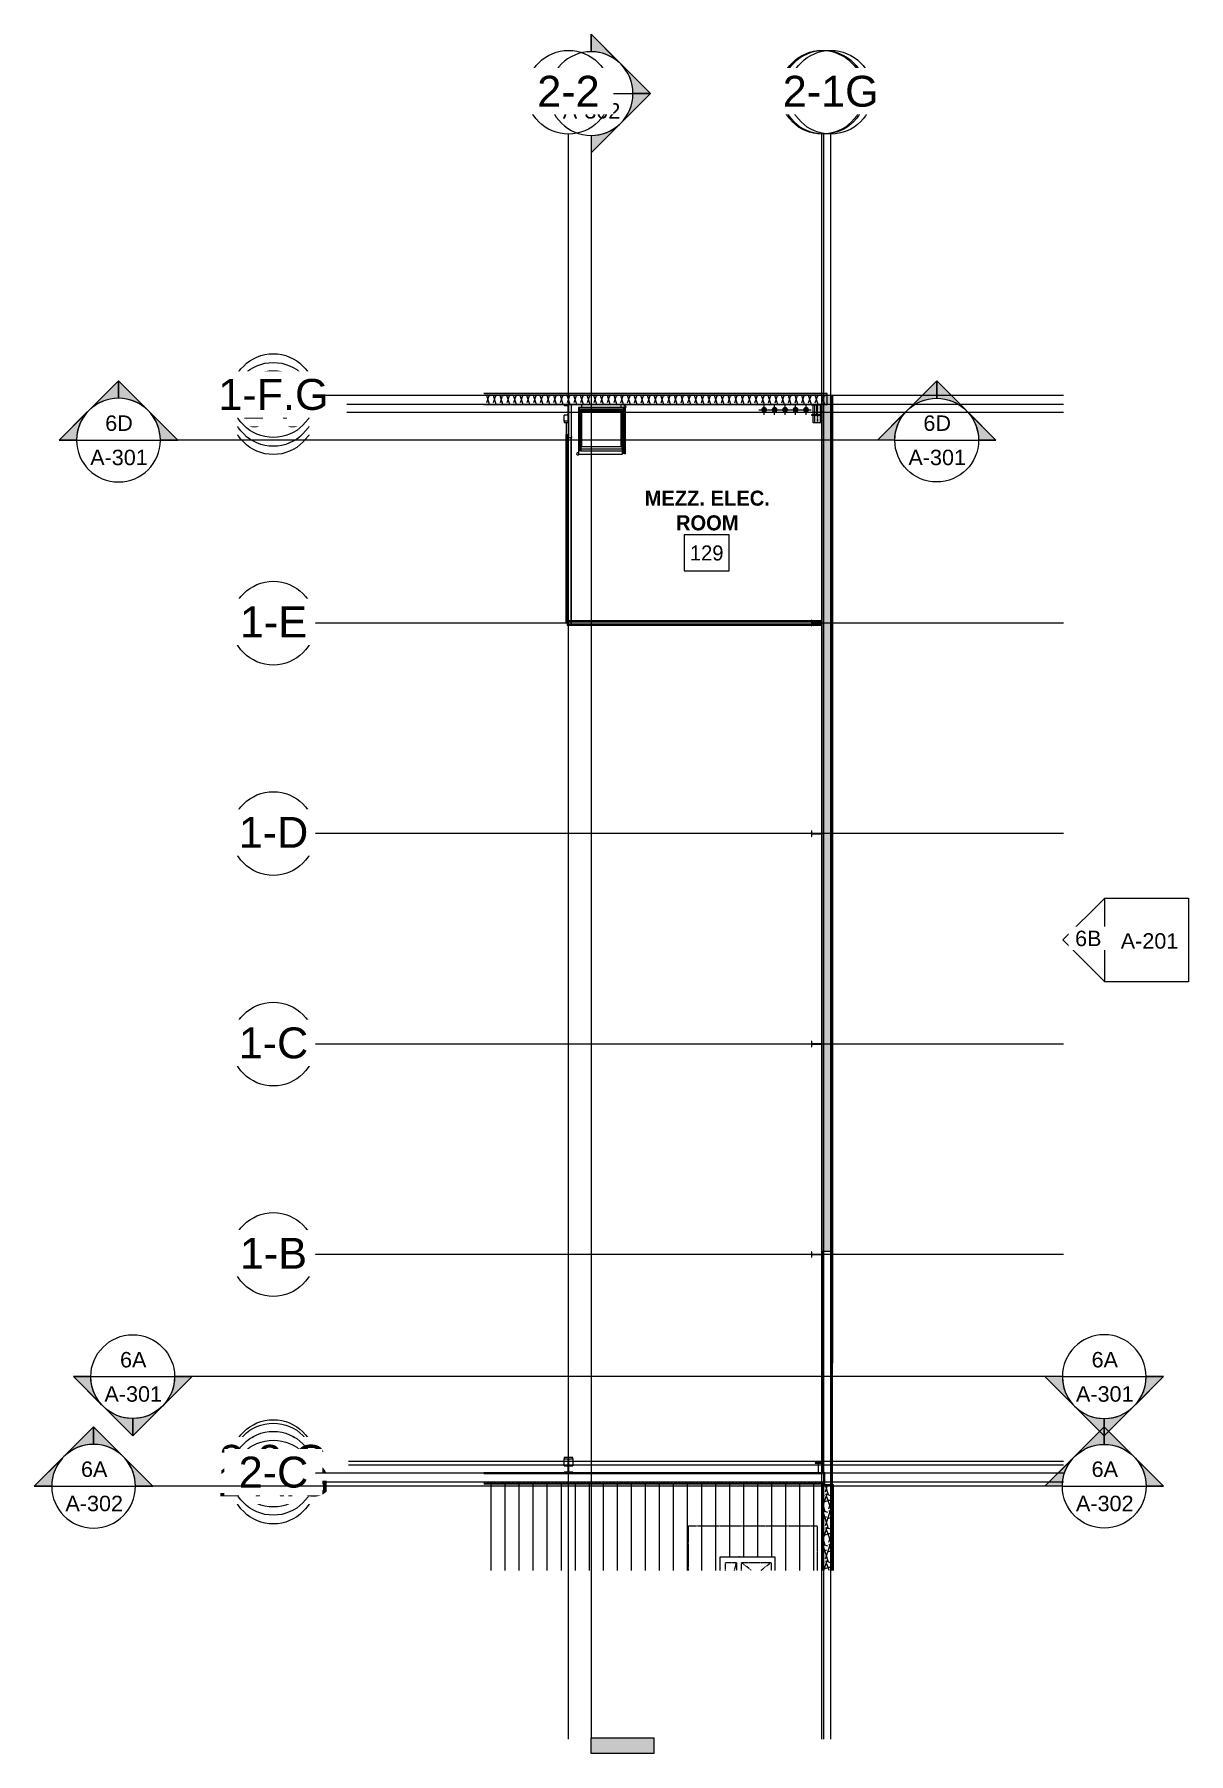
# Model space of a CAD drawing. Header units: inches. Extents: x 25369 to 33163, y -23509 to -20274.
# Drawn here: x 25369 to 26691, y -22681 to -20710 of the extents above; entities that cross this region are included whole.
import ezdxf

# ---------------------------------------------------------------- set-up
doc = ezdxf.new("R2010")
doc.units = ezdxf.units.IN
doc.header["$MEASUREMENT"] = 0
for name, pattern in [('Dash', [0.25, 0.125, -0.125]), ('Grid Line 1_2_', [0.875, 0.5, -0.125, 0.125, -0.125]), ('Hidden', [0.28125, 0.1875, -0.09375]), ('Hidden 1_8_', [0.1875, 0.125, -0.0625])]:
    doc.linetypes.add(name, pattern=pattern)
for name, color, linetype, lineweight in [('A-AREA', 32, 'Continuous', 70), ('A-AREA-IDEN', 2, 'Continuous', 9), ('A-GLAZ', 151, 'Continuous', 13), ('A-ROOF', 132, 'Continuous', 13), ('A-ROOF-PATT', 132, 'Continuous', 13), ('A-WALL', 113, 'Continuous', 13), ('A-WALL-PATT', 111, 'Continuous', 25), ('E-POWR-CNTR', 130, 'Continuous', 9), ('E-POWR-DROP', 130, 'Continuous', 9), ('G-ANNO-SYMB', 111, 'Continuous', 9), ('I-WALL', 2, 'Continuous', 13), ('M-EQPM', 50, 'Continuous', 13), ('M-EQPM-HDLN', 50, 'Dash', 9), ('S-BEAM', 12, 'Continuous', 13), ('S-COLS', 52, 'Continuous', 13), ('S-GRID', 1, 'Continuous', 9), ('S-GRID-IDEN', 1, 'Continuous', 9)]:
    doc.layers.add(name, color=color, linetype=linetype, lineweight=lineweight)
doc.styles.add('Arial', font='arial.ttf', dxfattribs={"height": 35.407186})
doc.styles.add('Arial_1', font='arial.ttf', dxfattribs={"height": 17.703593})
doc.styles.add('Century Gothic', font='GOTHIC.TTF', dxfattribs={"height": 17.245342})
doc.styles.add('Century Gothic_B', font='GOTHICB.TTF', dxfattribs={"height": 17.233438})
pattern_1 = [(0, (0, 0), (0, 24), []), (90, (0, 0), (-24, 1e-15), [])]
pattern_2 = [(161.57, (0.96, 0.96), (-7.6802237, -0.0009796), [0, -54.643, 6.067, 0]), (18.43, (-0.96, 0.96), (-7.6802237, 0.0009796), [0, -54.643, 6.067, 0]), (108.43, (0.96, 0.96), (3.8382953, -19.20136532), [18.211, -42.499]), (71.57, (-0.96, 0.96), (3.8382953, 19.20136532), [18.211, -42.499])]
pattern_3 = [(45, (0, 0), (-19.00703, 19.00703), []), (45, (0, 28.8), (-19.00703, 19.00703), [])]
pattern_4 = [(0, (0, 0), (61.44, 15.36), [2.534, -43.546, 2.534, -43.546, -245.76]), (0, (0, 0), (61.44, 15.36), [-92.16, 2.534, -89.626, 2.534, -43.546, -107.52]), (0, (0, 0), (61.44, 15.36), [-230.4, 2.534, -28.186, 2.534, -74.266]), (120, (23.04, 7.68), (-44.02215, 45.528601), [2.534, -43.546, 2.534, -43.546, -245.76]), (120, (23.04, 7.68), (-44.02215, 45.528601), [-92.16, 2.534, -89.626, 2.534, -43.546, -107.52]), (120, (23.04, 7.68), (-44.02215, 45.528601), [-230.4, 2.534, -28.186, 2.534, -74.266]), (240, (30.72, 38.4), (-17.41785, -60.888601), [2.534, -43.546, 2.534, -43.546, -245.76]), (240, (30.72, 38.4), (-17.41785, -60.888601), [-92.16, 2.534, -89.626, 2.534, -43.546, -107.52]), (240, (30.72, 38.4), (-17.41785, -60.888601), [-230.4, 2.534, -28.186, 2.534, -74.266])]
pattern_5 = [(225, (25980.89, -22360.053), (19.00703, -19.00703), []), (225, (25980.89, -22388.853), (19.00703, -19.00703), [])]

# ---------------------------------------------------------------- blocks, each defined once
blk = doc.blocks.new('Carrier_48TC_Standard_Efficiency_Gas_Heat_Electric_Cooling_Packaged_Rooftop_Unit_3_to_15_nominal_tons - 15 ton 48TC__16-873539-Mezzanine Floor Plan')
at = {"layer": 'M-EQPM', "color": 43, "linetype": 'Hidden', "lineweight": 9}
for p, q in [((42.6, 67.7), (93.9, 67.7)), ((93.9, 67.7), (93.9, -79.7)), ((93.9, -79.7), (42.6, -79.7))]:
    blk.add_line(p, q, dxfattribs=at)
at = {"layer": 'M-EQPM', "color": 43, "lineweight": 9}
for p, q in [((57.9, 31.7), (42.6, 31.7)), ((57.9, -31.7), (57.9, 31.7)), ((58.1, 27.3), (57.9, 27.3)), ((58.1, 27.3), (58.1, 15.4)), ((57.9, 15.4), (58.1, 15.4)), ((58.1, 10.3), (57.9, 10.3)), ((57.9, 9.3), (58.1, 9.3)), ((58.1, 6.7), (57.9, 6.7)), ((58.1, 9.3), (58.1, 10.3)), ((58.1, 10.3), (58.1, 9.3)), ((58.1, 6.7), (58.1, -25.1)), ((42.6, -31.7), (57.9, -31.7)), ((57.9, -25.1), (58.1, -25.1))]:
    blk.add_line(p, q, dxfattribs=at)
at = {"layer": 'M-EQPM-HDLN', "color": 43}
for p, q in [((42.6, 25.3), (51.7, 25.3)), ((51.7, 25.3), (51.7, 12.7)), ((42.6, 15.1), (51.7, 12.7)), ((51.7, 12.7), (42.6, 12.7)), ((42.6, -4.4), (51.7, 7.2)), ((42.6, 7.2), (51.7, 7.2)), ((51.7, 7.2), (51.7, -26.8)), ((42.6, -15.2), (51.7, -26.8)), ((51.7, -26.8), (42.6, -26.8))]:
    blk.add_line(p, q, dxfattribs=at)
blk = doc.blocks.new('W-Wide Flange - W18X40-1630767-Mezzanine Floor Plan')
at = {"layer": 'S-BEAM', "color": 43, "lineweight": 9}
for p, q in [((-108.1, -3), (-108.1, 0)), ((-108.1, -3), (108.1, -3)), ((108.1, -1.6), (108.1, -3))]:
    blk.add_line(p, q, dxfattribs=at)
at = {"layer": 'S-BEAM', "color": 43, "linetype": 'Hidden 1_8_', "lineweight": 9}
blk.add_line((-108.1, -0.2), (-107, -0.2), dxfattribs=at)
blk = doc.blocks.new('W-Wide Flange - W12X26-1530486-Mezzanine Floor Plan')
at = {"layer": 'S-BEAM', "color": 43, "lineweight": 9}
for p, q in [((-129.7, 3.2), (-118.1, 3.2)), ((-117.6, 3.2), (-109.1, 3.2)), ((-129.7, -3.2), (-118.1, -3.2)), ((-117.6, -3.2), (-109.1, -3.2))]:
    blk.add_line(p, q, dxfattribs=at)
at = {"layer": 'S-BEAM', "color": 43, "linetype": 'Hidden 1_8_', "lineweight": 9}
for p, q in [((-129.7, 0.1), (-118.1, 0.1)), ((-117.6, 0.1), (-109.1, 0.1)), ((-129.6, -0.1), (-118.2, -0.1)), ((-117.6, -0.1), (-109.1, -0.1))]:
    blk.add_line(p, q, dxfattribs=at)
blk = doc.blocks.new('columns and girder2 - one-1334686-Mezzanine Floor Plan')
at = {"layer": 'S-BEAM', "lineweight": 9}
h = blk.add_hatch(dxfattribs=at)
h.set_pattern_fill('FP_7', color=253, style=0, pattern_type=2)
h.set_pattern_definition(pattern_5)
h.paths.add_polyline_path([(0, -1.3), (-5, -1.3), (-5, -2), (5, -2), (5, -1.3)], flags=0)
h.paths.add_polyline_path([(-5, -17), (-5, -18.5), (5, -18.5), (5, -17)], flags=0)
h.paths.add_polyline_path([(5, -1204.9), (0, -1204.9), (0, -1206.4), (5, -1206.4), (5, -1205.8)], flags=0)
h.paths.add_polyline_path([(5, -1224.3), (0, -1224.3), (0, -1225.8), (5, -1225.8)], flags=0)
h = blk.add_hatch(dxfattribs=at)
h.set_pattern_fill('FP_7', color=253, style=0, pattern_type=2)
h.set_pattern_definition(pattern_5)
h.paths.add_polyline_path([(0.6, -2), (-0.6, -2), (-0.6, -17), (0.6, -17)], flags=0)
h.paths.add_polyline_path([(0.6, -1206.4), (0, -1206.4), (0, -1224.3), (0.6, -1224.3), (0.6, -1218.3)], flags=0)
at = {"layer": 'S-BEAM', "color": 7}
for p, q in [((-5, -1.3), (-5, -2)), ((-5, -2), (5, -2)), ((5, -17), (-5, -17)), ((-5, -17), (-5, -18.5)), ((-5, -18.5), (5, -18.5)), ((0.6, -2), (-0.6, -2)), ((-0.6, -2), (-0.6, -17)), ((-0.6, -17), (0.6, -17)), ((0.6, -17), (0.6, -2)), ((5, -2), (5, -1.3)), ((5, -18.5), (5, -17)), ((5, -1204.9), (0, -1204.9)), ((0.6, -1206.4), (0, -1206.4)), ((0, -1206.4), (5, -1206.4)), ((0.6, -1224.3), (0.6, -1206.4)), ((5, -1206.4), (5, -1204.9)), ((0, -1224.3), (0.6, -1224.3)), ((5, -1224.3), (0, -1224.3)), ((5, -1225.8), (5, -1224.3))]:
    blk.add_line(p, q, dxfattribs=at)
at = {"layer": 'S-BEAM', "color": 43, "lineweight": 9}
for p, q in [((-5, -17), (-5, -9.2)), ((-0.6, -9.2), (-5, -9.2)), ((5, -9.2), (0.6, -9.2)), ((5, -9.2), (5, -17)), ((0.6, -1213.3), (5, -1213.3)), ((5, -1206.4), (5, -1213.3))]:
    blk.add_line(p, q, dxfattribs=at)
blk = doc.blocks.new('L-Angle - L2X2X3_16-1732175-Mezzanine Floor Plan')
at = {"layer": 'S-BEAM', "color": 43, "linetype": 'Hidden 1_8_', "lineweight": 9}
blk.add_line((1347.7, 0.4), (1736.5, 0.4), dxfattribs=at)
at = {"layer": 'S-BEAM', "color": 43, "lineweight": 9}
for p in [(1736.5, 0.6), (1347.7, -1.4)]:
    blk.add_line(p, (1736.5, -1.4), dxfattribs=at)
blk = doc.blocks.new('Girt_Z - 10_D-1732176-Mezzanine Floor Plan')
at = {"layer": 'S-BEAM', "color": 43, "lineweight": 9}
for p, q in [((26271.4, -22359.6), (25884.1, -22359.6)), ((26272.9, -22360.1), (25884.1, -22360.1)), ((26272.9, -22360.2), (25884.1, -22360.2)), ((26272.9, -22359.6), (26272, -22359.6)), ((26272.9, -22359.6), (26272.9, -22360.1)), ((26272.9, -22360.1), (26272.9, -22360.2))]:
    blk.add_line(p, q, dxfattribs=at)
blk = doc.blocks.new('Girt_Z - 10_D-1223975-Mezzanine Floor Plan')
at = {"layer": 'S-BEAM', "color": 43, "lineweight": 9}
for p, q in [((26271.4, -22104.8), (26272, -22104.8)), ((26271.4, -22104.8), (26271.4, -22359.6)), ((26272, -22104.8), (26272, -22104.8)), ((26272, -22104.8), (26281.2, -22104.8)), ((26272, -22104.8), (26272, -22359.6)), ((26272, -22104.8), (26272, -22359.6)), ((26281.2, -22104.8), (26281.4, -22104.8)), ((26281.4, -22359.6), (26281.4, -22104.8)), ((26272, -22359.6), (26271.4, -22359.6)), ((26272, -22359.6), (26272, -22359.6)), ((26281.2, -22359.6), (26274.6, -22359.6)), ((26281.4, -22359.6), (26281.2, -22359.6))]:
    blk.add_line(p, q, dxfattribs=at)
blk = doc.blocks.new('RoofHatch_RHSR-FB_1_10228_SafetyRailSource - RoofHatch_RHSR-FB_1_10228_SafetyRailSource-1630512-Mezzanine Floor Plan')
at = {"layer": 'A-GLAZ', "color": 43, "lineweight": 9}
for p, q in [((-40.5, 17.4), (-34.1, 17.4)), ((-40.5, -32.4), (-40.5, 17.4)), ((-38.8, 17.4), (-39.2, 17.8)), ((-39.2, 17.8), (-39.2, 17.4)), ((13.2, 17.8), (-39.2, 17.8)), ((-37, -32.4), (-37, 15.6)), ((-37, 15.6), (11, 15.6)), ((10, 16.6), (-36, 16.6)), ((-36, 16.6), (-36, 14.6)), ((-36, 14.6), (10, 14.6)), ((12.9, 17.4), (-32, 17.4)), ((12.4, 16.9), (-32, 16.9)), ((10, 14.6), (-32, 14.6)), ((-32, 13.8), (9.3, 13.8)), ((9.3, 13.8), (9.3, -30.7)), ((10, 14.6), (10, 16.6)), ((10, -31.4), (10, 14.6)), ((11, 15.6), (11, -32.4)), ((12.9, 17.4), (12.4, 16.9)), ((12.4, -33.8), (12.4, 16.9)), ((13.2, 17.8), (12.9, 17.4)), ((12.9, -34.3), (12.9, 17.4)), ((13.2, -34.6), (13.2, 17.8)), ((-34.1, -32.4), (-40.5, -32.4)), ((-39.9, -35.3), (-40, -35.3)), ((-40, -35.3), (-40, -35.8)), ((-40, -35.8), (-39.9, -35.8)), ((-39.9, -35.8), (-39.9, -35.3)), ((-39.9, -35.3), (13.9, -35.3)), ((13.9, -35.8), (-39.9, -35.8)), ((-39.2, -32.4), (-39.2, -34.6)), ((-38.8, -34.3), (-39.2, -34.6)), ((-39.2, -34.6), (13.2, -34.6)), ((-38.8, -32.4), (-38.8, -34.3)), ((-38.3, -33.8), (-38.8, -34.3)), ((-38.8, -34.3), (12.9, -34.3)), ((-38.3, -32.4), (-38.3, -33.8)), ((-38.3, -33.8), (12.4, -33.8)), ((11, -32.4), (-37, -32.4)), ((9.3, -30.7), (-32, -30.7)), ((-32, -31.4), (10, -31.4)), ((12.4, -33.8), (12.9, -34.3)), ((12.9, -34.3), (13.2, -34.6)), ((13.9, -35.3), (13.9, -35.8)), ((14, -35.3), (13.9, -35.3)), ((13.9, -35.8), (14, -35.8)), ((14, -35.8), (14, -35.3))]:
    blk.add_line(p, q, dxfattribs=at)
at = {"layer": 'A-GLAZ', "color": 7}
for p, q in [((-32, 17.4), (-34.1, 17.4)), ((-34.1, 17.4), (-34.1, -32.4)), ((-32, -32.4), (-32, 17.4)), ((-34.1, -32.4), (-32, -32.4))]:
    blk.add_line(p, q, dxfattribs=at)
for centre, start, end in [((-40, 18.7), 360, 180), ((-40, 18.7), 180, 360), ((14.1, -35.5), 360, 166.5752), ((14.1, -35.5), 191.0739, 360)]:
    blk.add_arc(centre, 1.25, start, end, dxfattribs=at)
blk = doc.blocks.new('Grid - Grid Head - Circle-14747-Mezzanine Floor Plan')
at = {"layer": 'S-GRID-IDEN'}
blk.add_circle((0, 0), 0.25, dxfattribs=at)
blk = doc.blocks.new('Section - 3_32_ x 3_8_-18514-Mezzanine Floor Plan')
at = {"layer": 'G-ANNO-SYMB'}
blk.add_hatch(color=256, dxfattribs=at).paths.add_polyline_path([(0, 0.375), (0, 0), (-0.09375, 0), (-0.09375, 0.375)], flags=0)
for p, q in [((0, 0.375), (-0.09375, 0.375)), ((-0.09375, 0.375), (-0.09375, 0)), ((0, 0), (0, 0.375)), ((-0.09375, 0), (0, 0))]:
    blk.add_line(p, q, dxfattribs=at)
blk = doc.blocks.new('Section - Section Head - Filled-1526-Mezzanine Floor Plan')
at = {"layer": 'G-ANNO-SYMB'}
h = blk.add_hatch(color=256, dxfattribs=at)
edge = h.paths.add_edge_path(flags=0)
edge.add_line((-0.427, 0.177), (-0.25, 0.354))
edge.add_line((-0.25, 0.354), (-0.25, 0.25))
edge.add_arc((-0.25, 0), 0.25, 90, 135)
h = blk.add_hatch(color=256, dxfattribs=at)
edge = h.paths.add_edge_path(flags=0)
edge.add_arc((-0.25, 0), 0.25, 45, 90)
edge.add_line((-0.25, 0.25), (-0.25, 0.354))
edge.add_line((-0.25, 0.354), (-0.073, 0.177))
h = blk.add_hatch(color=256, dxfattribs=at)
edge = h.paths.add_edge_path(flags=0)
edge.add_arc((-0.25, 0), 0.25, 137.9216, 180)
edge.add_line((-0.5, 0), (-0.604, 0))
edge.add_line((-0.604, 0), (-0.436, 0.168))
h = blk.add_hatch(color=256, dxfattribs=at)
edge = h.paths.add_edge_path(flags=0)
edge.add_line((-0.064, 0.168), (0.104, 0))
edge.add_line((0.104, 0), (0, 0))
edge.add_arc((-0.25, 0), 0.25, 0, 42.0784)
for p, q in [((-0.25, 0.354), (-0.604, 0)), ((-0.25, 0.354), (-0.427, 0.177)), ((-0.25, 0.354), (0.104, 0)), ((-0.25, 0.25), (-0.25, 0.354)), ((-0.073, 0.177), (-0.25, 0.354)), ((-0.25, 0.354), (-0.25, 0.25)), ((-0.436, 0.168), (-0.604, 0)), ((0.104, 0), (-0.064, 0.168)), ((-0.604, 0), (-0.5, 0)), ((0, 0), (0.104, 0)), ((-0.5, 0), (-0.604, 0)), ((0, 0), (0.104, 0))]:
    blk.add_line(p, q, dxfattribs=at)
for start, end in [(360, 180), (90, 135), (45, 90), (137.9216, 180), (0, 42.0784), (180, 360)]:
    blk.add_arc((-0.25, 0), 0.25, start, end, dxfattribs=at)
blk = doc.blocks.new('Elevation - Detail Number-93309-Mezzanine Floor Plan')
at = {"layer": 'G-ANNO-SYMB'}
for p, q in [((-0.25, -0.25), (-0.25, 0.25)), ((-0.25, 0.25), (0.25, 0.25)), ((0.25, 0.25), (0.25, -0.25)), ((0.25, -0.25), (-0.25, -0.25))]:
    blk.add_line(p, q, dxfattribs=at)
blk = doc.blocks.new('Elevation - Detail Number-93036-Mezzanine Floor Plan')
at = {"layer": 'G-ANNO-SYMB'}
for p, q in [((0, 0.25), (-0.25, 0)), ((0.25, 0), (0, 0.25)), ((-0.25, 0), (0.25, 0))]:
    blk.add_line(p, q, dxfattribs=at)

msp = doc.modelspace()

# ---------------------------------------------------------------- hatches: boundary and pattern name
at = {"layer": 'A-ROOF-PATT', "lineweight": 9}
h = msp.add_hatch(dxfattribs=at)
h.set_pattern_fill('FP_1', color=43, style=0, pattern_type=2)
h.set_pattern_definition([(90, (0.298, -40.069), (-16.082, 1e-15), [])])
h.paths.add_polyline_path([(26119.5, -22470.9), (26154.5, -22470.9), (26154.5, -22455.6), (26158.9, -22455.6), (26158.9, -22455.4), (26170.8, -22455.4), (26170.8, -22455.6), (26179.5, -22455.6), (26179.5, -22455.4), (26211.3, -22455.4), (26211.3, -22455.6), (26217.9, -22455.6), (26217.9, -22470.9), (26271.9, -22470.9), (26271.9, -22372.9), (26272.6, -22372.9), (26272.6, -22371.8), (25884.1, -22371.8), (25884.1, -22470.9)], flags=0)
at = {"layer": 'A-WALL-PATT', "lineweight": 9}
h = msp.add_hatch(dxfattribs=at)
h.set_pattern_fill('FP_2', color=253, style=0, pattern_type=2)
h.set_pattern_definition(pattern_1)
h.paths.add_polyline_path([(26119.5, -21124.3), (26277.3, -21124.3), (26277.3, -21123.3), (25884.1, -21123.3), (25884.1, -21124.3), (26060.6, -21124.3)], flags=0)
h = msp.add_hatch(dxfattribs=at)
h.set_pattern_fill('FP_4', color=253, style=0, pattern_type=2)
h.set_pattern_definition(pattern_2)
h.paths.add_polyline_path([(26178.3, -21134.3), (26277.3, -21134.3), (26277.3, -21124.3), (25884.1, -21124.3), (25884.1, -21134.3), (26119.5, -21134.3)], flags=0)
h = msp.add_hatch(dxfattribs=at)
h.set_pattern_fill('FP_4', color=253, style=0, pattern_type=2)
h.set_pattern_definition(pattern_2)
h.paths.add_polyline_path([(26281.3, -22104.8), (26281.4, -22104.8), (26281.4, -21124.3), (26271.4, -21124.3), (26271.4, -22104.8), (26281.2, -22104.8)], flags=0)
h = msp.add_hatch(dxfattribs=at)
h.set_pattern_fill('FP_2', color=253, style=0, pattern_type=2)
h.set_pattern_definition(pattern_1)
h.paths.add_polyline_path([(26281.4, -22233.4), (26282.4, -22233.4), (26282.4, -21124.3), (26281.4, -21124.3), (26281.4, -22107.7)], flags=0)
h = msp.add_hatch(dxfattribs=at)
h.set_pattern_fill('FP_6', color=253, style=0, pattern_type=2)
h.set_pattern_definition(pattern_4)
h.paths.add_polyline_path([(25979.3, -21386.6), (25980, -21386.6), (25980, -21172.7), (25979.3, -21172.7), (25979.3, -21381.2)], flags=0)
h = msp.add_hatch(dxfattribs=at)
h.set_pattern_fill('FP_6', color=253, style=0, pattern_type=2)
h.set_pattern_definition(pattern_4)
h.paths.add_polyline_path([(25984.2, -21386.6), (25984.2, -21172.7), (25983.6, -21172.7), (25983.6, -21386.6)], flags=0)
h = msp.add_hatch(dxfattribs=at)
h.set_pattern_fill('FP_6', color=253, style=0, pattern_type=2)
h.set_pattern_definition(pattern_4)
h.paths.add_polyline_path([(26271.4, -21387.5), (26271.4, -21386.9), (25979.3, -21386.9), (25979.3, -21387.5), (26266.6, -21387.5)], flags=0)
h = msp.add_hatch(dxfattribs=at)
h.set_pattern_fill('FP_4', color=253, style=0, pattern_type=2)
h.set_pattern_definition(pattern_2)
h.paths.add_polyline_path([(26273.4, -22470.9), (26281.4, -22470.9), (26281.4, -22374.4), (26273.4, -22374.4), (26273.4, -22380.1)], flags=0)
h = msp.add_hatch(dxfattribs=at)
h.set_pattern_fill('FP_3', color=253, style=0, pattern_type=2)
h.set_pattern_definition([(0, (0, 0), (30.72, 7.68), [2.534, -20.506, 2.534, -20.506, -122.88]), (0, (0, 0), (30.72, 7.68), [-46.08, 2.534, -43.546, 2.534, -20.506, -53.76]), (0, (0, 0), (30.72, 7.68), [-115.2, 2.534, -12.826, 2.534, -35.866]), (120, (11.52, 3.84), (-22.0110751, 22.7643004), [2.534, -20.506, 2.534, -20.506, -122.88]), (120, (11.52, 3.84), (-22.0110751, 22.7643004), [-46.08, 2.534, -43.546, 2.534, -20.506, -53.76]), (120, (11.52, 3.84), (-22.0110751, 22.7643004), [-115.2, 2.534, -12.826, 2.534, -35.866]), (240, (15.36, 19.2), (-8.7089249, -30.4443004), [2.534, -20.506, 2.534, -20.506, -122.88]), (240, (15.36, 19.2), (-8.7089249, -30.4443004), [-46.08, 2.534, -43.546, 2.534, -20.506, -53.76]), (240, (15.36, 19.2), (-8.7089249, -30.4443004), [-115.2, 2.534, -12.826, 2.534, -35.866])])
h.paths.add_polyline_path([(26281.9, -22470.9), (26281.9, -22374.4), (26281.4, -22374.4), (26281.4, -22470.9)], flags=0)
h = msp.add_hatch(dxfattribs=at)
h.set_pattern_fill('FP_2', color=253, style=0, pattern_type=2)
h.set_pattern_definition(pattern_1)
h.paths.add_polyline_path([(26282.9, -22470.9), (26282.9, -22374.4), (26281.9, -22374.4), (26281.9, -22470.9)], flags=0)
at = {"layer": 'E-POWR-DROP', "lineweight": 13}
for points in [[(26205.1, -21143.8), (26206, -21143.7), (26206.8, -21143.3), (26207.5, -21142.8), (26208, -21142.1), (26208.3, -21141.3), (26208.4, -21140.5), (26208.3, -21139.6), (26208, -21138.8), (26207.5, -21138.1), (26206.8, -21137.6), (26206, -21137.3), (26205.1, -21137.2), (26204.3, -21137.3), (26203.5, -21137.6), (26202.8, -21138.1), (26202.2, -21138.8), (26201.9, -21139.6), (26201.8, -21140.5), (26201.9, -21141.3), (26202.2, -21142.1), (26202.8, -21142.8), (26203.5, -21143.3), (26204.3, -21143.7)], [(26217.1, -21143.8), (26218, -21143.7), (26218.8, -21143.3), (26219.5, -21142.8), (26220, -21142.1), (26220.3, -21141.3), (26220.4, -21140.5), (26220.3, -21139.6), (26220, -21138.8), (26219.5, -21138.1), (26218.8, -21137.6), (26218, -21137.3), (26217.1, -21137.2), (26216.3, -21137.3), (26215.5, -21137.6), (26214.8, -21138.1), (26214.2, -21138.8), (26213.9, -21139.6), (26213.8, -21140.5), (26213.9, -21141.3), (26214.2, -21142.1), (26214.8, -21142.8), (26215.5, -21143.3), (26216.3, -21143.7)], [(26229.1, -21143.8), (26230, -21143.7), (26230.8, -21143.3), (26231.5, -21142.8), (26232, -21142.1), (26232.3, -21141.3), (26232.4, -21140.5), (26232.3, -21139.6), (26232, -21138.8), (26231.5, -21138.1), (26230.8, -21137.6), (26230, -21137.3), (26229.1, -21137.2), (26228.3, -21137.3), (26227.5, -21137.6), (26226.8, -21138.1), (26226.2, -21138.8), (26225.9, -21139.6), (26225.8, -21140.5), (26225.9, -21141.3), (26226.2, -21142.1), (26226.8, -21142.8), (26227.5, -21143.3), (26228.3, -21143.7)], [(26241.1, -21143.8), (26242, -21143.7), (26242.8, -21143.3), (26243.5, -21142.8), (26244, -21142.1), (26244.3, -21141.3), (26244.4, -21140.5), (26244.3, -21139.6), (26244, -21138.8), (26243.5, -21138.1), (26242.8, -21137.6), (26242, -21137.3), (26241.1, -21137.2), (26240.3, -21137.3), (26239.5, -21137.6), (26238.8, -21138.1), (26238.2, -21138.8), (26237.9, -21139.6), (26237.8, -21140.5), (26237.9, -21141.3), (26238.2, -21142.1), (26238.8, -21142.8), (26239.5, -21143.3), (26240.3, -21143.7)], [(26253.1, -21143.8), (26254, -21143.7), (26254.8, -21143.3), (26255.5, -21142.8), (26256, -21142.1), (26256.3, -21141.3), (26256.4, -21140.5), (26256.3, -21139.6), (26256, -21138.8), (26255.5, -21138.1), (26254.8, -21137.6), (26254, -21137.3), (26253.1, -21137.2), (26252.3, -21137.3), (26251.5, -21137.6), (26250.8, -21138.1), (26250.2, -21138.8), (26249.9, -21139.6), (26249.8, -21140.5), (26249.9, -21141.3), (26250.2, -21142.1), (26250.8, -21142.8), (26251.5, -21143.3), (26252.3, -21143.7)]]:
    msp.add_hatch(color=8, dxfattribs=at).paths.add_polyline_path(points, flags=0)
at = {"layer": 'S-COLS', "lineweight": 9}
h = msp.add_hatch(dxfattribs=at)
h.set_pattern_fill('FP_5', color=253, style=0, pattern_type=2)
h.set_pattern_definition(pattern_3)
h.paths.add_polyline_path([(26271.4, -21146.8), (26271.4, -21146.4), (26266.2, -21146.4), (26265.7, -21146.2), (26265.5, -21145.7), (26265.5, -21135.4), (26265.7, -21134.9), (26266.2, -21134.7), (26271.4, -21134.7), (26271.4, -21134.3), (26259.4, -21134.3), (26259.4, -21134.7), (26264.6, -21134.7), (26265, -21134.9), (26265.2, -21135.4), (26265.2, -21145.7), (26265, -21146.2), (26264.6, -21146.4), (26259.4, -21146.4), (26259.4, -21146.8), (26266.6, -21146.8)], flags=0)
h = msp.add_hatch(dxfattribs=at)
h.set_pattern_fill('FP_5', color=253, style=0, pattern_type=2)
h.set_pattern_definition(pattern_3)
h.paths.add_polyline_path([(26271, -21629.5), (26271.4, -21629.5), (26271.4, -21623.1), (26271, -21623.1), (26271, -21625.5), (26270.8, -21626), (26270.3, -21626.2), (26260.3, -21626.2), (26259.8, -21626), (26259.6, -21625.5), (26259.6, -21623.1), (26259.2, -21623.1), (26259.2, -21629.5), (26259.6, -21629.5), (26259.6, -21627.1), (26259.8, -21626.6), (26260.3, -21626.4), (26270.3, -21626.4), (26270.8, -21626.6), (26271, -21627.1)], flags=0)
h = msp.add_hatch(dxfattribs=at)
h.set_pattern_fill('FP_5', color=253, style=0, pattern_type=2)
h.set_pattern_definition(pattern_3)
h.paths.add_polyline_path([(26259.2, -21870.8), (26259.6, -21870.8), (26259.6, -21868.4), (26259.8, -21867.9), (26260.3, -21867.7), (26270.3, -21867.7), (26270.8, -21867.9), (26271, -21868.4), (26271, -21870.8), (26271.4, -21870.8), (26271.4, -21864.3), (26271, -21864.3), (26271, -21866.8), (26270.8, -21867.2), (26270.3, -21867.4), (26260.3, -21867.4), (26259.8, -21867.2), (26259.6, -21866.8), (26259.6, -21864.3), (26259.2, -21864.3)], flags=0)
h = msp.add_hatch(dxfattribs=at)
h.set_pattern_fill('FP_5', color=253, style=0, pattern_type=2)
h.set_pattern_definition(pattern_3)
h.paths.add_polyline_path([(26267.2, -22358.8), (26267.7, -22358.8), (26267.5, -22358.4), (26267.5, -22348.7), (26267.7, -22348.2), (26268.2, -22348), (26271.4, -22348), (26271.4, -22347.6), (26263.4, -22347.6), (26263.4, -22348), (26266.6, -22348), (26267, -22348.2), (26267.2, -22348.7), (26267.2, -22358.4), (26267.1, -22358.8)], flags=0)

# ---------------------------------------------------------------- linework, layer by layer
at = {"layer": 'A-AREA', "color": 43, "lineweight": 9}
msp.add_line((25984.5, -21175.9), (25984.5, -21134.3), dxfattribs=at)
at = {"layer": 'A-AREA-IDEN', "flags": 128}
msp.add_lwpolyline([(26113.6, -21283.8), (26113.6, -21325), (26165, -21325), (26165, -21283.8)], close=True, dxfattribs=at)
at = {"layer": 'A-ROOF', "color": 43, "lineweight": 9}
for p, q in [((25980.9, -21134.3), (25980.9, -21171.2)), ((25996.4, -21137.9), (25996.4, -21134.3)), ((26040.9, -21134.3), (26040.9, -21137.9)), ((26261.4, -21146.4), (26261.4, -21134.7)), ((26261.4, -21155.3), (26261.4, -21146.8)), ((26271.4, -21155.3), (26261.4, -21155.3)), ((26272.6, -22372.9), (26272.6, -22371.8))]:
    msp.add_line(p, q, dxfattribs=at)
at = {"layer": 'A-WALL', "color": 7}
for p, q in [((26277.3, -21121.8), (25884.1, -21121.8)), ((25884.1, -21123.3), (26277.3, -21123.3)), ((26283.9, -21124.3), (25884.1, -21124.3)), ((26271.4, -21124.3), (26271.4, -22104.8)), ((26277.3, -21134.3), (26277.3, -21121.8)), ((26281.4, -22104.8), (26281.4, -21124.3)), ((26282.4, -22233.4), (26282.4, -21124.3)), ((26283.9, -22233.4), (26283.9, -21124.3)), ((25884.1, -21134.3), (26277.3, -21134.3)), ((25980, -21172.7), (25980, -21386.6)), ((25983.6, -21172.7), (25983.6, -21386.6)), ((26271.4, -21383.2), (25979.3, -21383.2)), ((26271.4, -21386.9), (25979.3, -21386.9)), ((26281.4, -22233.4), (26283.9, -22233.4)), ((26281.9, -22233.7), (26281.9, -22372.2)), ((26283.5, -22233.7), (26281.9, -22233.7)), ((26283.5, -22372.2), (26283.5, -22233.7)), ((26271.9, -22372.9), (26271.9, -22470.9)), ((26284.7, -22372.9), (26271.9, -22372.9)), ((26273.4, -22470.9), (26273.4, -22374.4)), ((26284.4, -22374.4), (26273.4, -22374.4)), ((26281.4, -22470.9), (26281.4, -22374.4)), ((26281.9, -22372.2), (26283.5, -22372.2)), ((26281.9, -22470.9), (26281.9, -22374.4)), ((26282.9, -22470.9), (26282.9, -22374.4)), ((26284.4, -22470.9), (26284.4, -22372.9)), ((26284.7, -22470.9), (26284.7, -22372.9))]:
    msp.add_line(p, q, dxfattribs=at)
at = {"layer": 'A-WALL', "color": 43, "lineweight": 9}
for p, q in [((25884.1, -22358.8), (26271.4, -22358.8)), ((26272, -22358.8), (26274.6, -22358.8)), ((26274.6, -22371.8), (26274.6, -22358.8)), ((26274.6, -22369.6), (25884.1, -22369.6)), ((26274.6, -22371.8), (25884.1, -22371.8)), ((26272.9, -22370.3), (26274.6, -22370.3))]:
    msp.add_line(p, q, dxfattribs=at)
at = {"layer": 'E-POWR-CNTR', "color": 43}
for p, q in [((26199.1, -21140.5), (26211.1, -21140.5)), ((26205.1, -21146.5), (26205.1, -21134.5)), ((26211.1, -21140.5), (26223.1, -21140.5)), ((26217.1, -21146.5), (26217.1, -21134.5)), ((26223.1, -21140.5), (26235.1, -21140.5)), ((26229.1, -21146.5), (26229.1, -21134.5)), ((26235.1, -21140.5), (26247.1, -21140.5)), ((26241.1, -21146.5), (26241.1, -21134.5)), ((26247.1, -21140.5), (26259.1, -21140.5)), ((26253.1, -21146.5), (26253.1, -21134.5))]:
    msp.add_line(p, q, dxfattribs=at)
at = {"layer": 'G-ANNO-SYMB'}
for p, q in [((26006.8, -20826.1), (26006.8, -22662.9)), ((25417.3, -21175.3), (25513.3, -21175.3)), ((26354.8, -21175.3), (26450.8, -21175.3)), ((25433.6, -22248.8), (25529.6, -22248.8)), ((26546.8, -22248.8), (25529.6, -22248.8)), ((26546.8, -22248.8), (26642.8, -22248.8)), ((25388.8, -22374.4), (25484.8, -22374.4)), ((26546.8, -22374.4), (26642.8, -22374.4))]:
    msp.add_line(p, q, dxfattribs=at)
at = {"layer": 'I-WALL', "color": 43, "lineweight": 9}
for p, q in [((25978.5, -21168.9), (25978.5, -21155.2)), ((25978.5, -21384.9), (25978.5, -21170)), ((25980.9, -21170), (25978.5, -21170)), ((25979.3, -21172.7), (25979.3, -21170)), ((25984.2, -21171.2), (25984.2, -21172.7)), ((25979.3, -21384.9), (25978.5, -21384.9))]:
    msp.add_line(p, q, dxfattribs=at)
at = {"layer": 'I-WALL', "color": 7}
for p, q in [((25984.2, -21172.7), (25979.3, -21172.7)), ((25979.3, -21172.7), (25979.3, -21387.5)), ((25984.2, -21386.6), (25984.2, -21172.7)), ((26271.4, -21382.6), (25979.3, -21382.6)), ((25979.3, -21386.6), (25984.2, -21386.6)), ((25979.3, -21387.5), (26271.4, -21387.5))]:
    msp.add_line(p, q, dxfattribs=at)
at = {"layer": 'S-COLS', "color": 7}
for p, q in [((26271.4, -21134.3), (26259.4, -21134.3)), ((26259.4, -21134.3), (26259.4, -21134.7)), ((26259.4, -21134.7), (26264.6, -21134.7)), ((26265.2, -21135.4), (26265.2, -21145.7)), ((26265.5, -21145.7), (26265.5, -21135.4)), ((26266.2, -21134.7), (26271.4, -21134.7)), ((26271.4, -21134.7), (26271.4, -21134.3)), ((26264.6, -21146.4), (26259.4, -21146.4)), ((26259.4, -21146.4), (26259.4, -21146.8)), ((26259.4, -21146.8), (26271.4, -21146.8)), ((26271.4, -21146.4), (26266.2, -21146.4)), ((26271.4, -21146.8), (26271.4, -21146.4)), ((26259.6, -21381.8), (26259.2, -21381.8)), ((26259.2, -21381.8), (26259.2, -21388.3)), ((26259.2, -21388.3), (26259.6, -21388.3)), ((26259.6, -21384.3), (26259.6, -21381.8)), ((26259.6, -21388.3), (26259.6, -21385.9)), ((26270.3, -21384.9), (26260.3, -21384.9)), ((26260.3, -21385.2), (26270.3, -21385.2)), ((26271.4, -21381.8), (26271, -21381.8)), ((26271, -21381.8), (26271, -21384.3)), ((26271, -21385.9), (26271, -21388.3)), ((26271, -21388.3), (26271.4, -21388.3)), ((26271.4, -21388.3), (26271.4, -21381.8)), ((26259.6, -21623.1), (26259.2, -21623.1)), ((26259.2, -21623.1), (26259.2, -21629.5)), ((26259.2, -21629.5), (26259.6, -21629.5)), ((26259.6, -21625.5), (26259.6, -21623.1)), ((26259.6, -21629.5), (26259.6, -21627.1)), ((26270.3, -21626.2), (26260.3, -21626.2)), ((26260.3, -21626.4), (26270.3, -21626.4)), ((26271.4, -21623.1), (26271, -21623.1)), ((26271, -21623.1), (26271, -21625.5)), ((26271, -21627.1), (26271, -21629.5)), ((26271, -21629.5), (26271.4, -21629.5)), ((26271.4, -21629.5), (26271.4, -21623.1)), ((26259.6, -21864.3), (26259.2, -21864.3)), ((26259.2, -21864.3), (26259.2, -21870.8)), ((26259.2, -21870.8), (26259.6, -21870.8)), ((26259.6, -21866.8), (26259.6, -21864.3)), ((26259.6, -21870.8), (26259.6, -21868.4)), ((26270.3, -21867.4), (26260.3, -21867.4)), ((26260.3, -21867.7), (26270.3, -21867.7)), ((26271.4, -21864.3), (26271, -21864.3)), ((26271, -21864.3), (26271, -21866.8)), ((26271, -21868.4), (26271, -21870.8)), ((26271, -21870.8), (26271.4, -21870.8)), ((26271.4, -21870.8), (26271.4, -21864.3)), ((26259.6, -22105.6), (26259.2, -22105.6)), ((26259.2, -22105.6), (26259.2, -22112)), ((26259.6, -22108), (26259.6, -22105.6)), ((26259.6, -22112), (26259.6, -22109.6)), ((26270.3, -22108.7), (26260.3, -22108.7)), ((26260.3, -22108.9), (26270.3, -22108.9)), ((26271.4, -22105.6), (26271, -22105.6)), ((26271, -22105.6), (26271, -22108)), ((26271, -22109.6), (26271, -22112)), ((26259.2, -22112), (26259.6, -22112)), ((26271, -22112), (26271.4, -22112)), ((26271.4, -22347.6), (26263.4, -22347.6)), ((26263.4, -22347.6), (26263.4, -22348)), ((26263.4, -22348), (26266.6, -22348)), ((26267.2, -22348.7), (26267.2, -22358.4)), ((26267.5, -22358.4), (26267.5, -22348.7)), ((26268.2, -22348), (26271.4, -22348))]:
    msp.add_line(p, q, dxfattribs=at)
for centre, radius, start, end in [((26264.6, -21135.4), 0.691, 0, 90), ((26266.2, -21135.4), 0.691, 90, 180), ((26264.6, -21145.7), 0.691, 270, 0), ((26266.2, -21145.7), 0.691, 180, 270), ((26260.3, -21384.3), 0.683, 180, 270), ((26260.3, -21385.9), 0.683, 90, 180), ((26270.3, -21384.3), 0.683, 270, 0), ((26270.3, -21385.9), 0.683, 0, 90), ((26260.3, -21625.5), 0.683, 180, 270), ((26260.3, -21627.1), 0.683, 90, 180), ((26270.3, -21625.5), 0.683, 270, 0), ((26270.3, -21627.1), 0.683, 0, 90), ((26260.3, -21866.8), 0.683, 180, 270), ((26260.3, -21868.4), 0.683, 90, 180), ((26270.3, -21866.8), 0.683, 270, 0), ((26270.3, -21868.4), 0.683, 0, 90), ((26260.3, -22108), 0.683, 180, 270), ((26260.3, -22109.6), 0.683, 90, 180), ((26270.3, -22108), 0.683, 270, 0), ((26270.3, -22109.6), 0.683, 0, 90), ((26266.6, -22348.7), 0.691, 0, 90), ((26266.6, -22358.4), 0.691, 325.4836, 0), ((26268.2, -22348.7), 0.691, 90, 180), ((26268.2, -22358.4), 0.691, 180, 214.5164)]:
    msp.add_arc(centre, radius, start, end, dxfattribs=at)
at = {"layer": 'S-GRID', "linetype": 'Grid Line 1_2_'}
for p, q in [((25980.9, -22664.4), (25980.9, -20824.6)), ((25980.9, -22664.4), (25980.9, -20824.6)), ((26271.4, -22664.4), (26271.4, -20824.6)), ((26273.4, -22664.4), (26273.4, -20824.6)), ((26281.4, -22664.4), (26281.4, -20824.6)), ((26281.4, -22664.4), (26281.4, -20824.6))]:
    msp.add_line(p, q, dxfattribs=at)

# ---------------------------------------------------------------- block references
at = {"layer": 'A-GLAZ', "color": 250, "lineweight": 9, "rotation": 89.99999999999999}
msp.add_blockref('RoofHatch_RHSR-FB_1_10228_SafetyRailSource - RoofHatch_RHSR-FB_1_10228_SafetyRailSource-1630512-Mezzanine Floor Plan', (26010.2, -21151.1), dxfattribs=at)
at = {"layer": 'G-ANNO-SYMB', "xscale": 191.9999999999999, "yscale": 191.9999999999999, "zscale": 191.9999999999999}
for name, p in [('Section - Section Head - Filled-1526-Mezzanine Floor Plan', (25513.3, -21175.3)), ('Elevation - Detail Number-93309-Mezzanine Floor Plan', (26643.5, -21748.2)), ('Section - Section Head - Filled-1526-Mezzanine Floor Plan', (25484.8, -22374.4))]:
    msp.add_blockref(name, p, dxfattribs=at)
at = {"layer": 'G-ANNO-SYMB', "extrusion": (0, 0, -1), "xscale": 191.9999999999999, "yscale": 191.9999999999999, "zscale": 191.9999999999999}
for p in [(-26354.8, -21175.3), (-26546.8, -22374.4)]:
    msp.add_blockref('Section - Section Head - Filled-1526-Mezzanine Floor Plan', p, dxfattribs=at)
for name, p, rotation in [('Section - Section Head - Filled-1526-Mezzanine Floor Plan', (-25529.6, -22248.8), 180), ('Section - 3_32_ x 3_8_-18514-Mezzanine Floor Plan', (-26006.8, -22662.9), 90.00000000000053)]:
    msp.add_blockref(name, p, dxfattribs=dict(at, rotation=rotation))
at = {"layer": 'G-ANNO-SYMB', "xscale": 191.9999999999999, "yscale": 191.9999999999999, "zscale": 191.9999999999999, "rotation": 180}
msp.add_blockref('Section - Section Head - Filled-1526-Mezzanine Floor Plan', (26546.8, -22248.8), dxfattribs=at)
at = {"layer": 'M-EQPM', "color": 43, "lineweight": 9, "rotation": 89.99999999999999}
msp.add_blockref('Carrier_48TC_Standard_Efficiency_Gas_Heat_Electric_Cooling_Packaged_Rooftop_Unit_3_to_15_nominal_tons - 15 ton 48TC__16-873539-Mezzanine Floor Plan', (26186.2, -22513.5), dxfattribs=at)
at = {"layer": 'S-BEAM', "color": 43, "lineweight": 9}
for name, p, rotation in [('columns and girder2 - one-1334686-Mezzanine Floor Plan', (25980.9, -22360.1), 180), ('W-Wide Flange - W12X26-1530486-Mezzanine Floor Plan', (26266, -21264.4), 270), ('W-Wide Flange - W18X40-1630767-Mezzanine Floor Plan', (25980.9, -21277), 270)]:
    msp.add_blockref(name, p, dxfattribs=dict(at, rotation=rotation))
for name, p in [('Girt_Z - 10_D-1223975-Mezzanine Floor Plan', (0, 0)), ('Girt_Z - 10_D-1732176-Mezzanine Floor Plan', (0, 0)), ('L-Angle - L2X2X3_16-1732175-Mezzanine Floor Plan', (24536.4, -22370.1))]:
    msp.add_blockref(name, p, dxfattribs=at)
at = {"layer": 'S-GRID-IDEN', "xscale": 191.9999999999999, "yscale": 191.9999999999999, "zscale": 191.9999999999999}
for p in [(25980.9, -20776.6), (26281.4, -20776.6)]:
    msp.add_blockref('Grid - Grid Head - Circle-14747-Mezzanine Floor Plan', p, dxfattribs=at)
at = {"layer": 'S-GRID-IDEN', "xscale": 191.9999999999999, "yscale": 191.9999999999999, "zscale": 191.9999999999999, "rotation": 89.99999999999982}
for p in [(25642.7, -21143.8), (25642.7, -21385.1), (25642.7, -21626.3), (25642.7, -21867.6), (25642.7, -22108.8), (25642.7, -22350.1)]:
    msp.add_blockref('Grid - Grid Head - Circle-14747-Mezzanine Floor Plan', p, dxfattribs=at)

# ---------------------------------------------------------------- texts
at = {"layer": 'A-AREA-IDEN', "attachment_point": 2}
for s, insert, char_height, width, line_spacing_factor, style in [('MEZZ. ELEC.\\PROOM', (26139.9, -21233.2), 17.233, 158.76, 0.984796, 'Century Gothic_B'), ('129', (26139.3, -21296), 17.25, 47.304, 0.984117, 'Century Gothic')]:
    msp.add_mtext(s, dxfattribs=dict(at, insert=insert, char_height=char_height, width=width, line_spacing_factor=line_spacing_factor, style=style))
at = {"layer": 'G-ANNO-SYMB', "char_height": 17.7, "attachment_point": 2, "line_spacing_factor": 0.938532, "style": 'Arial_1'}
for s, insert, width in [('6D', (25465.9, -21147), 37.584), ('6D', (26403.4, -21147), 37.584), ('A-301', (25465.9, -21186.3), 78.624), ('A-301', (26403.4, -21186.3), 78.624), ('6A', (25482.2, -22220.5), 36.072), ('6A', (26595.4, -22220.5), 36.072), ('A-301', (25482.2, -22259.8), 78.624), ('A-301', (26595.4, -22259.8), 78.624), ('6A', (25437.5, -22346), 36.072), ('6A', (26595.4, -22346), 36.072), ('A-302', (25437.5, -22385.3), 78.624), ('A-302', (26595.4, -22385.3), 78.624)]:
    msp.add_mtext(s, dxfattribs=dict(at, insert=insert, width=width))

# ---------------------------------------------------------------- next in the draw order: texts
at = {"layer": 'G-ANNO-SYMB', "insert": (26646.7, -21740.5), "char_height": 17.7, "width": 78.624, "attachment_point": 2, "line_spacing_factor": 0.938532, "style": 'Arial_1', "bg_fill": 3, "box_fill_scale": 1.25, "bg_fill_color": 0, "bg_fill_transparency": 0}
msp.add_mtext('A-201', dxfattribs=at)
at = {"layer": 'S-GRID-IDEN', "char_height": 35.41, "attachment_point": 2, "line_spacing_factor": 0.938532, "style": 'Arial', "bg_fill": 3, "box_fill_scale": 1.25, "bg_fill_color": 0, "bg_fill_transparency": 0}
for s, insert, width in [('1-2', (25980.9, -20757.7), 85.104), ('1-1G', (26281.4, -20757.7), 130.896), ('3-8', (25642.9, -21124.7), 85.104), ('3-7', (25642.9, -21366), 85.104), ('3-6', (25642.9, -21607.2), 85.104), ('3-5', (25642.9, -21848.5), 85.104), ('3-4', (25642.9, -22089.7), 85.104), ('3-3', (25642.9, -22331), 85.104)]:
    msp.add_mtext(s, dxfattribs=dict(at, insert=insert, width=width))

# ---------------------------------------------------------------- next in the draw order: linework, layer by layer
at = {"layer": 'G-ANNO-SYMB'}
for p, q in [((25958.8, -20778.1), (26054.8, -20778.1)), ((26354.8, -21175.3), (25513.3, -21175.3))]:
    msp.add_line(p, q, dxfattribs=at)
at = {"layer": 'S-GRID', "linetype": 'Grid Line 1_2_'}
for p, q in [((26548.3, -21143.8), (25690.7, -21143.8)), ((26548.3, -21385.1), (25690.7, -21385.1)), ((26548.3, -21626.3), (25690.7, -21626.3)), ((26548.3, -21867.6), (25690.7, -21867.6)), ((26548.3, -22108.8), (25690.7, -22108.8)), ((26548.3, -22350.1), (25690.7, -22350.1))]:
    msp.add_line(p, q, dxfattribs=at)

# ---------------------------------------------------------------- next in the draw order: block references
at = {"layer": 'G-ANNO-SYMB', "xscale": 191.9999999999999, "yscale": 191.9999999999999, "zscale": 191.9999999999999}
for name, p, rotation in [('Section - Section Head - Filled-1526-Mezzanine Floor Plan', (26006.8, -20826.1), 269.9999999999996), ('Elevation - Detail Number-93036-Mezzanine Floor Plan', (26595.5, -21748.2), 90)]:
    msp.add_blockref(name, p, dxfattribs=dict(at, rotation=rotation))
at = {"layer": 'S-GRID-IDEN', "xscale": 191.9999999999999, "yscale": 191.9999999999999, "zscale": 191.9999999999999}
for p in [(25980.9, -20776.6), (26273.4, -20776.6)]:
    msp.add_blockref('Grid - Grid Head - Circle-14747-Mezzanine Floor Plan', p, dxfattribs=at)
at = {"layer": 'S-GRID-IDEN', "xscale": 191.9999999999999, "yscale": 191.9999999999999, "zscale": 191.9999999999999, "rotation": 89.99999999999982}
for p in [(25642.7, -21134.3), (25642.7, -21385.1), (25642.7, -21626.3), (25642.7, -21867.6), (25642.7, -22108.8), (25642.7, -22346.1)]:
    msp.add_blockref('Grid - Grid Head - Circle-14747-Mezzanine Floor Plan', p, dxfattribs=at)

# ---------------------------------------------------------------- next in the draw order: texts
at = {"layer": 'G-ANNO-SYMB', "char_height": 17.7, "attachment_point": 2, "line_spacing_factor": 0.938532, "style": 'Arial_1'}
for s, insert, width in [('6B', (26007.4, -20749.8), 36.072), ('A-302', (26007.4, -20789), 78.624)]:
    msp.add_mtext(s, dxfattribs=dict(at, insert=insert, width=width))

# ---------------------------------------------------------------- next in the draw order: texts
at = {"layer": 'G-ANNO-SYMB', "insert": (26576.5, -21737.6), "char_height": 17.7, "width": 36.072, "attachment_point": 2, "line_spacing_factor": 0.938532, "style": 'Arial_1', "bg_fill": 3, "box_fill_scale": 1.25, "bg_fill_color": 0, "bg_fill_transparency": 0}
msp.add_mtext('6B', dxfattribs=at)
at = {"layer": 'S-GRID-IDEN', "char_height": 35.41, "attachment_point": 2, "line_spacing_factor": 0.938532, "style": 'Arial', "bg_fill": 3, "box_fill_scale": 1.25, "bg_fill_color": 0, "bg_fill_transparency": 0}
for s, insert, width in [('2-2', (25980.9, -20757.7), 85.104), ('2-1', (26273.4, -20757.7), 85.104), ('1-F', (25642.9, -21115.2), 88.128), ('1-E', (25642.9, -21366), 91.584), ('1-D', (25642.9, -21607.2), 94.608), ('1-C', (25642.9, -21848.5), 94.608), ('1-B', (25642.9, -22089.7), 91.584), ('3-3.G', (25642.9, -22327), 147.312)]:
    msp.add_mtext(s, dxfattribs=dict(at, insert=insert, width=width))

# ---------------------------------------------------------------- next in the draw order: linework, layer by layer
at = {"layer": 'S-GRID', "linetype": 'Grid Line 1_2_'}
for p, q in [((26548.3, -21134.3), (25690.7, -21134.3)), ((26548.3, -21385.1), (25690.7, -21385.1)), ((26548.3, -21626.3), (25690.7, -21626.3)), ((26548.3, -21867.6), (25690.7, -21867.6)), ((26548.3, -22108.8), (25690.7, -22108.8)), ((26548.3, -22346.1), (25690.7, -22346.1))]:
    msp.add_line(p, q, dxfattribs=at)

# ---------------------------------------------------------------- next in the draw order: block references
at = {"layer": 'S-GRID-IDEN', "xscale": 191.9999999999999, "yscale": 191.9999999999999, "zscale": 191.9999999999999}
msp.add_blockref('Grid - Grid Head - Circle-14747-Mezzanine Floor Plan', (26271.4, -20776.6), dxfattribs=at)
at = {"layer": 'S-GRID-IDEN', "xscale": 191.9999999999999, "yscale": 191.9999999999999, "zscale": 191.9999999999999, "rotation": 89.99999999999982}
for p in [(25642.7, -21124.3), (25642.7, -22359.6)]:
    msp.add_blockref('Grid - Grid Head - Circle-14747-Mezzanine Floor Plan', p, dxfattribs=at)

# ---------------------------------------------------------------- next in the draw order: texts
at = {"layer": 'S-GRID-IDEN', "char_height": 35.41, "attachment_point": 2, "line_spacing_factor": 0.938532, "style": 'Arial', "bg_fill": 3, "box_fill_scale": 1.25, "bg_fill_color": 0, "bg_fill_transparency": 0}
for s, insert, width in [('1-1', (26271.4, -20757.7), 85.104), ('1-F.G', (25642.9, -21105.2), 150.336), ('1-A', (25642.9, -22340.5), 91.584)]:
    msp.add_mtext(s, dxfattribs=dict(at, insert=insert, width=width))

# ---------------------------------------------------------------- next in the draw order: linework, layer by layer
at = {"layer": 'S-GRID', "linetype": 'Grid Line 1_2_'}
for p, q in [((26548.3, -21124.3), (25690.7, -21124.3)), ((26548.3, -22359.6), (25690.7, -22359.6))]:
    msp.add_line(p, q, dxfattribs=at)

# ---------------------------------------------------------------- next in the draw order: block references
at = {"layer": 'S-GRID-IDEN', "xscale": 191.9999999999999, "yscale": 191.9999999999999, "zscale": 191.9999999999999}
msp.add_blockref('Grid - Grid Head - Circle-14747-Mezzanine Floor Plan', (26281.4, -20776.6), dxfattribs=at)
at = {"layer": 'S-GRID-IDEN', "xscale": 191.9999999999999, "yscale": 191.9999999999999, "zscale": 191.9999999999999, "rotation": 89.99999999999982}
msp.add_blockref('Grid - Grid Head - Circle-14747-Mezzanine Floor Plan', (25642.7, -22369.6), dxfattribs=at)

# ---------------------------------------------------------------- next in the draw order: texts
at = {"layer": 'S-GRID-IDEN', "char_height": 35.41, "attachment_point": 2, "line_spacing_factor": 0.938532, "style": 'Arial', "bg_fill": 3, "box_fill_scale": 1.25, "bg_fill_color": 0, "bg_fill_transparency": 0}
for s, insert, width in [('2-1G', (26281.4, -20757.7), 130.896), ('1-A.G', (25642.9, -22350.5), 153.792)]:
    msp.add_mtext(s, dxfattribs=dict(at, insert=insert, width=width))

# ---------------------------------------------------------------- next in the draw order: linework, layer by layer
at = {"layer": 'S-GRID', "linetype": 'Grid Line 1_2_'}
msp.add_line((26548.3, -22369.6), (25690.7, -22369.6), dxfattribs=at)

# ---------------------------------------------------------------- next in the draw order: block references
at = {"layer": 'S-GRID-IDEN', "xscale": 191.9999999999999, "yscale": 191.9999999999999, "zscale": 191.9999999999999, "rotation": 89.99999999999982}
msp.add_blockref('Grid - Grid Head - Circle-14747-Mezzanine Floor Plan', (25642.7, -22359.6), dxfattribs=at)

# ---------------------------------------------------------------- next in the draw order: texts
at = {"layer": 'S-GRID-IDEN', "insert": (25642.9, -22340.5), "char_height": 35.41, "width": 94.608, "attachment_point": 2, "line_spacing_factor": 0.938532, "style": 'Arial', "bg_fill": 3, "box_fill_scale": 1.25, "bg_fill_color": 0, "bg_fill_transparency": 0}
msp.add_mtext('2-C', dxfattribs=at)

# ---------------------------------------------------------------- next in the draw order: linework, layer by layer
at = {"layer": 'G-ANNO-SYMB'}
msp.add_line((26546.8, -22374.4), (25484.8, -22374.4), dxfattribs=at)
at = {"layer": 'S-GRID', "linetype": 'Grid Line 1_2_'}
msp.add_line((26548.3, -22359.6), (25690.7, -22359.6), dxfattribs=at)

doc.saveas('drawing.dxf')
